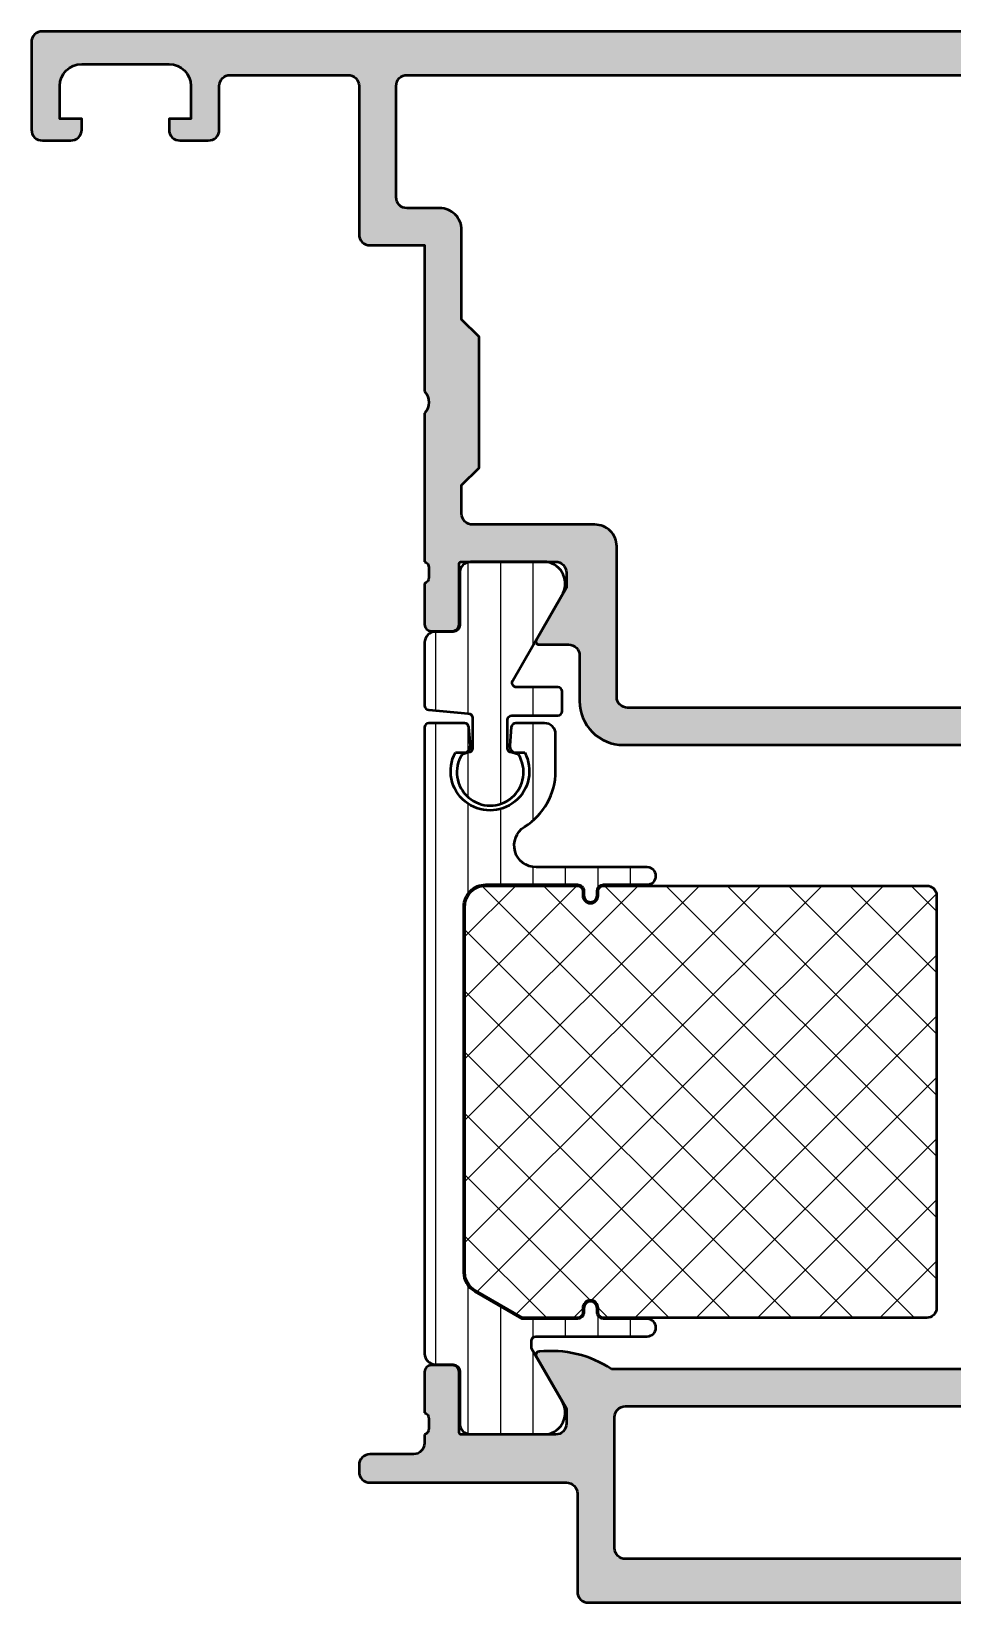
# Model space of a CAD drawing. Extents: x -20 to 53, y 3 to 75.
# Drawn here: x -20 to 22.2, y 3 to 75 of the extents above; entities that cross this region are included whole.
import ezdxf

# ---------------------------------------------------------------- set-up
doc = ezdxf.new("R2010")
doc.units = 0
for name, color, linetype, lineweight in [('0S-Alu contour', 7, 'Continuous', 50), ('0S-Alu hatch', 252, 'Continuous', 25), ('0S-Plastic contour', 254, 'Continuous', 50), ('0S-Plastic hatch', 253, 'Continuous', 25), ('0S-PT contour', 91, 'Continuous', 50), ('0S-PT hatch', 103, 'Continuous', 25)]:
    doc.layers.add(name, color=color, linetype=linetype, lineweight=lineweight)
pattern_1 = [(90, (0, 0), (-1.4859, 0), [])]

# ---------------------------------------------------------------- blocks, each defined once
blk = doc.blocks.new('398120__7F44C3CD_49FF_48DA_9946_6EBFAB16C471_')
at = {"layer": '0S-Alu hatch'}
h = blk.add_hatch(color=256, dxfattribs=at)
edge = h.paths.add_edge_path()
edge.add_line((-20.00000000000014, 74.49995422154768), (-20.00000000000014, 70.5000000000101))
edge.add_arc((-19.49996948242184, 70.50003051757781), 0.5000305185095606, 180.0034968421549, 269.9965031559772)
edge.add_line((-19.50000000000522, 69.99999999999952), (-18.19999694824747, 69.99999999999942))
edge.add_arc((-18.19996642880189, 70.4999694833525), 0.4999694842845764, 269.9965025156924, 360.0069945406403)
edge.add_line((-17.69999694824283, 70.50003051850898), (-17.69999694824245, 71.00000000000021))
edge.add_line((-17.69999694824245, 71.00000000000021), (-18.69999694824249, 70.99999999999989))
edge.add_line((-18.69999694824249, 70.99999999999989), (-18.6999969482424, 72.49999999999962))
edge.add_ellipse((-17.69993187314494, 72.49993492490219), major_axis=(-1.000065077214713, 0), ratio=1, start_angle=270.0037282858344, end_angle=359.99627171418564, ccw=False)
edge.add_line((-17.69999694824279, 73.49999999999964), (-13.69999694824283, 73.49999999999987))
edge.add_ellipse((-13.70001368614057, 72.49998326210176), major_axis=(-1.000016738038183, 0), ratio=1, start_angle=180.0009589945736, end_angle=269.99904100515363, ccw=False)
edge.add_line((-12.69999694824246, 72.49999999999476), (-12.69999694824246, 70.99999999999976))
edge.add_line((-12.69999694824246, 70.99999999999976), (-13.69999694824246, 70.99999999999976))
edge.add_line((-13.69999694824246, 70.99999999999976), (-13.69999694824248, 70.49999999999963))
edge.add_arc((-13.1999862182868, 70.5000107299551), 0.5000107300708054, 180.0012295357285, 269.998770464053)
edge.add_line((-13.19999694824234, 69.99999999999942), (-11.89999389648511, 69.99999999999974))
edge.add_arc((-11.89998357637414, 70.4999896798893), 0.4999896799960634, 269.9988173779864, 360.0011826219717)
edge.add_line((-11.39999389648459, 70.49999999999989), (-11.39999389648439, 72.49999999999984))
edge.add_ellipse((-10.8999857345269, 72.4999918380425), major_axis=(-0.5000081620241157, 0), ratio=1, start_angle=270.0009352761508, end_angle=359.99906472380104, ccw=False)
edge.add_line((-10.89999389648425, 73), (-5.499984741216451, 72.99999999999964))
edge.add_ellipse((-5.499969481490372, 72.50003051501756), major_axis=(-0.4999694852149618, 0), ratio=1, start_angle=179.993005459464, end_angle=270.001748742527, ccw=False)
edge.add_line((-5.000000000000929, 72.49996947986187), (-5.00000000000022, 65.69967314111987))
edge.add_arc((-4.499991838042667, 65.6996813030772), 0.500008162024169, 180.0009352761989, 269.9990647238342)
edge.add_line((-4.500000000000156, 65.19967314111965), (-2.000000000000191, 65.19968839990882))
edge.add_line((-2.000000000000191, 65.19968839990882), (-2.000000000000476, 58.50017020381471))
edge.add_ellipse((-2.525024219871684, 58.00016275935323), major_axis=(-0.7250226727270529, 0), ratio=1, start_angle=136.3989482371451, end_angle=223.6019249855691, ccw=False)
edge.add_line((-1.999992379642259, 57.50016331663996), (-2.000000000000305, 50.70000762939465))
edge.add_ellipse((-2.078836446543364, 50.43248703740153), major_axis=(-0.2788950563274458, 0), ratio=1, start_angle=178.835410625902, end_angle=253.5801235805051, ccw=False)
edge.add_line((-1.799999000000303, 50.42681862940315), (-1.799999000000305, 49.97322462940316))
edge.add_ellipse((-2.078867095643474, 49.96756396992609), major_axis=(-0.2789255417371507, 0), ratio=1, start_angle=106.42459455535479, end_angle=181.1628700728881, ccw=False)
edge.add_line((-2.000000000000305, 49.70002062940316), (-2.000000000000305, 47.82000962939465))
edge.add_arc((-1.700000000000301, 47.82000962939465), 0.3000000000000043, 180, 270)
edge.add_line((-1.700000000000301, 47.52000962939464), (-0.7200256809575336, 47.52000962939464))
edge.add_arc((-0.7200256809575265, 47.82000962939465), 0.3000000000000114, 269.9999999999986, 360)
edge.add_line((-0.4200256809575152, 47.82000962939465), (-0.4200256809575081, 50.58000762939465))
edge.add_ellipse((-0.3000256809575194, 50.58000762939465), major_axis=(-0.1199999999999886, 0), ratio=1, start_angle=269.9999999999992, end_angle=360, ccw=False)
edge.add_line((-0.3000256809575177, 50.70000762939464), (3.999999999999829, 50.70000762939411))
edge.add_ellipse((4.000010320110637, 50.20001794950506), major_axis=(-0.4999896799955616, 0), ratio=1, start_angle=179.9988173777202, end_angle=270.0011826219962, ccw=False)
edge.add_line((4.499999999999694, 50.20000762939445), (4.499999999999637, 49.49999542236381))
edge.add_line((4.499999999999637, 49.49999542236381), (3.111755371093124, 47.09548492431588))
edge.add_arc((3.238705966638747, 47.03879453779883), 0.1390332824644504, 155.9366245845909, 266.6097434881473)
edge.add_line((3.230484008788778, 46.90000457763617), (4.59999999999917, 46.90000457763659))
edge.add_ellipse((4.599999999999586, 46.40000457763622), major_axis=(-0.5000000000003766, 0), ratio=1, start_angle=180, end_angle=270.00000000004775, ccw=False)
edge.add_line((5.099999999999962, 46.40000457763622), (5.099999999999489, 44.30290475058338))
edge.add_arc((7.099999999999297, 44.30290475058348), 1.999999999999808, 180, 270.000000000008)
edge.add_line((7.099999999999575, 42.30290475058366), (43.7000030517566, 42.3029047505839))
edge.add_arc((43.70000305175729, 44.30290475058366), 1.999999999999765, 269.9999999999803, 360)
edge.add_line((45.70000305175706, 44.30290475058366), (45.70000305175724, 46.40000457763706))
edge.add_ellipse((46.20000305175707, 46.40000457763685), major_axis=(-0.4999999999998224, 0), ratio=1, start_angle=270, end_angle=360, ccw=False)
edge.add_line((46.20000305175707, 46.90000457763667), (47.56953430175797, 46.90000457763639))
edge.add_arc((47.56129753256982, 47.03880353374124), 0.1390431392858201, 273.396129949632, 384.0575019780871)
edge.add_line((47.68826293945269, 47.09548492431632), (46.30001831054687, 49.49999542236342))
edge.add_line((46.30001831054687, 49.49999542236342), (46.30001831054662, 50.20000762940475))
edge.add_ellipse((46.8000030538527, 50.20002288958054), major_axis=(-0.4999847435389595, 0), ratio=1, start_angle=-90.00699432653659, end_angle=0.0017487408159126971, ccw=False)
edge.add_line((46.80006408900364, 50.7000076293941), (51.10002873271433, 50.69998678683136))
edge.add_ellipse((51.10002873271433, 50.57998678683136), major_axis=(-0.1199999999999974, 0), ratio=1, start_angle=180, end_angle=270, ccw=False)
edge.add_line((51.22002873271433, 50.57998678683135), (51.22002873271433, 47.81998878683135))
edge.add_arc((51.52002873271434, 47.81998878683135), 0.2999999999999971, 180, 270)
edge.add_line((51.52002873271434, 47.51998878683136), (52.50000305175713, 47.51998878683135))
edge.add_arc((52.50000305175713, 47.81998878683135), 0.2999999999999971, 270, 360)
edge.add_line((52.80000305175712, 47.81998878683135), (52.80000305175712, 49.69999978683988))
edge.add_ellipse((52.87887014740029, 49.96754312736282), major_axis=(-0.2789255417371423, 0), ratio=1, start_angle=-1.1628700728879835, end_angle=73.57540544464621, ccw=False)
edge.add_line((52.60000205175712, 49.97320378683988), (52.60000205175712, 50.42679778683987))
edge.add_ellipse((52.87883949830016, 50.43246619483824), major_axis=(-0.2788950563274235, 0), ratio=1, start_angle=-73.58012358050843, end_angle=1.16458937409692, ccw=False)
edge.add_line((52.80000305175712, 50.69998678683135), (52.80000305175802, 59.50001525878858))
edge.add_arc((51.80000305164117, 59.5000152587884), 1.000000000116848, 0, 90.00087426482477)
edge.add_line((51.79998779284144, 60.50001525878883), (51.30000305175758, 60.50001525878837))
edge.add_line((51.30000305175758, 60.50001525878837), (51.30000305175755, 58.00001525878904))
edge.add_ellipse((50.29991565428418, 58.00010265625176), major_axis=(-1.000087401292189, 0), ratio=1, start_angle=90.00501389832198, end_angle=179.994992931788, ccw=False)
edge.add_line((50.30000317096655, 57.00001525878882), (48.99995434284195, 57.00001525878914))
edge.add_ellipse((49.0000131405705, 58.00007405651776), major_axis=(-1.00005879945709, 0), ratio=1, start_angle=0.0033686639744132663, end_angle=89.9966313363829, ccw=False)
edge.add_line((47.99995434284189, 58.00001525878674), (47.99995434284205, 65.00001526045014))
edge.add_ellipse((48.52492478359081, 65.49998366327691), major_axis=(-0.7249568038753034, 0), ratio=1, start_angle=-43.60785378746351, end_angle=43.602621782773895, ccw=False)
edge.add_line((47.99999999999957, 66.00000000206674), (47.99999999999974, 71.99999999999967))
edge.add_ellipse((49.00005492741263, 71.99994507258666), major_axis=(-1.000054928921317, 0), ratio=1, start_angle=270.0031469360502, end_angle=359.9968530639975, ccw=False)
edge.add_line((49.00000000000029, 72.99999999999955), (50.30000305175783, 72.99999999999987))
edge.add_ellipse((50.29997722375012, 71.99997417199238), major_axis=(-1.000025828341028, 0), ratio=1, start_angle=180.0014797973691, end_angle=269.9985202023853, ccw=False)
edge.add_line((51.3000030517576, 71.99999999999582), (51.3000030517576, 70.49999999999964))
edge.add_line((51.3000030517576, 70.49999999999964), (51.89999389648392, 70.49999999999997))
edge.add_line((51.89999389648392, 70.49999999999997), (52.99999999999955, 71.60000610351526))
edge.add_line((52.99999999999955, 71.60000610351526), (52.99999999999999, 74.99999999999999))
edge.add_line((52.99999999999999, 74.99999999999999), (-19.50000000000576, 74.99999999999987))
edge.add_arc((-19.50001526018644, 74.50001525669366), 0.4999847435390949, 89.998251258746, 180.0069943259561)
edge = h.paths.add_edge_path()
edge.add_ellipse((-2.799996947776421, 72.50000305129183), major_axis=(-0.4999847419092302, 0), ratio=1, start_angle=-89.99825141756958, end_angle=0.0017485271769146493, ccw=False)
edge.add_line((-2.800012206571089, 72.99998779296821), (45.79995434283734, 72.99998779296858))
edge.add_ellipse((45.79998486228364, 72.50001830961637), major_axis=(-0.4999694842837123, 0), ratio=1, start_angle=179.9930054594119, end_angle=270.0034974843906, ccw=False)
edge.add_line((46.29995434284183, 72.49995727446024), (46.29995434284181, 56.80001068115172))
edge.add_arc((47.79995434284164, 56.80001068115172), 1.499999999999836, 180, 270.0000000000041)
edge.add_line((47.79995434284175, 55.30001068115189), (50.30000305175736, 55.30001068115199))
edge.add_ellipse((50.30000305175754, 54.80001068115221), major_axis=(-0.4999999999997798, 0), ratio=1, start_angle=180, end_angle=270.00000000002035, ccw=False)
edge.add_line((50.80000305175732, 54.80001068115223), (50.80000305175758, 52.90001068115215))
edge.add_ellipse((50.300003051758, 52.90001068115215), major_axis=(-0.4999999999995782, 0), ratio=1, start_angle=89.99999999996339, end_angle=180, ccw=False)
edge.add_line((50.30000305175768, 52.40001068115258), (45.00001831055003, 52.40001068115223))
edge.add_arc((45.00001831055, 51.40001068115229), 0.9999999999999253, 89.99999999999837, 179.9998349564778)
edge.add_line((44.00001831055423, 51.40001356172532), (44.00000305175705, 44.5028742330046))
edge.add_ellipse((43.49999232068499, 44.50291548324206), major_axis=(-0.5000107327736103, 0), ratio=1, start_angle=90.00122966388119, end_angle=179.9952731724382, ccw=False)
edge.add_line((43.50000305175703, 44.0029047505836), (7.299999999999755, 44.00290475058338))
edge.add_ellipse((7.300010731072752, 44.50291548324301), major_axis=(-0.5000107327747856, 0), ratio=1, start_angle=0.004726827407694145, end_angle=89.99877033601058, ccw=False)
edge.add_line((6.799999999999506, 44.50287423300653), (6.799984741218906, 51.40001068115086))
edge.add_arc((5.799986788374745, 51.40001272830808), 0.9999979528462567, 359.9998827062908, 450.000117294064)
edge.add_line((5.799984741211325, 52.40001068115225), (0.2000032607960023, 52.40001068115201))
edge.add_ellipse((0.2000032607957252, 52.90001068115227), major_axis=(-0.5000000000002629, 0), ratio=1, start_angle=0, end_angle=90.00000000003178, ccw=False)
edge.add_line((-0.2999967392045448, 52.9000106811521), (-0.2999967392046514, 54.20015538529471))
edge.add_line((-0.2999967392046514, 54.20015538529471), (0.5000076203579908, 55.00015974485743))
edge.add_line((0.5000076203579908, 55.00015974485743), (0.5000076203579411, 61.00016574321989))
edge.add_line((0.5000076203579411, 61.00016574321989), (-0.2999967392047864, 61.80017010278243))
edge.add_line((-0.2999967392047864, 61.80017010278243), (-0.2999818984778458, 65.89967640190994))
edge.add_arc((-1.29997005404752, 65.89967277857994), 0.9999881555762389, 0.0002076039762187, 90.00066666754309)
edge.add_line((-1.299981689453346, 66.89966093408847), (-2.7999816894527, 66.89966093408862))
edge.add_ellipse((-2.799992009563439, 67.39965061408486), major_axis=(-0.4999896801027469, 0), ratio=1, start_angle=-0.0011826219716795094, end_angle=90.00118262198811, ccw=False)
edge.add_line((-3.299981689559672, 67.39966093419524), (-3.299981689452827, 72.49998779297933))
at = {"layer": '0S-Alu contour', "color": 7}
for points in [[(51.3000030517576, 71.99999999999582), (51.3000030517576, 70.49999999999964), (51.89999389648392, 70.49999999999997), (52.99999999999955, 71.60000610351526), (52.99999999999999, 74.99999999999999), (-19.50000000000576, 74.99999999999987)], [(-20.00000000000014, 74.49995422154768), (-20.00000000000014, 70.5000000000101)], [(-17.69999694824279, 73.49999999999964), (-13.69999694824283, 73.49999999999987)], [(-10.89999389648425, 73), (-5.499984741216451, 72.99999999999964)], [(-2.800012206571089, 72.99998779296821), (45.79995434283734, 72.99998779296858)], [(49.00000000000029, 72.99999999999955), (50.30000305175783, 72.99999999999987)], [(-17.69999694824283, 70.50003051850898), (-17.69999694824245, 71.00000000000021), (-18.69999694824249, 70.99999999999989), (-18.6999969482424, 72.49999999999962)], [(-12.69999694824246, 72.49999999999476), (-12.69999694824246, 70.99999999999976), (-13.69999694824246, 70.99999999999976), (-13.69999694824248, 70.49999999999963)], [(-11.39999389648459, 70.49999999999989), (-11.39999389648439, 72.49999999999984)], [(-5.000000000000929, 72.49996947986187), (-5.00000000000022, 65.69967314111987)], [(-3.299981689559672, 67.39966093419524), (-3.299981689452827, 72.49998779297933)], [(46.29995434284183, 72.49995727446024), (46.29995434284181, 56.80001068115172)], [(47.99999999999957, 66.00000000206674), (47.99999999999974, 71.99999999999967)], [(-19.50000000000522, 69.99999999999952), (-18.19999694824747, 69.99999999999942)], [(-13.19999694824234, 69.99999999999942), (-11.89999389648511, 69.99999999999974)], [(-1.299981689453346, 66.89966093408847), (-2.7999816894527, 66.89966093408862)], [(-0.2999967392045448, 52.9000106811521), (-0.2999967392046514, 54.20015538529471), (0.5000076203579908, 55.00015974485743), (0.5000076203579411, 61.00016574321989), (-0.2999967392047864, 61.80017010278243), (-0.2999818984778458, 65.89967640190994)], [(-4.500000000000156, 65.19967314111965), (-2.000000000000191, 65.19968839990882), (-2.000000000000476, 58.50017020381471)], [(47.99995434284189, 58.00001525878674), (47.99995434284205, 65.00001526045014)], [(51.79998779284144, 60.50001525878883), (51.30000305175758, 60.50001525878837), (51.30000305175755, 58.00001525878904)], [(52.80000305175712, 50.69998678683135), (52.80000305175802, 59.50001525878858)], [(-1.999992379642259, 57.50016331663996), (-2.000000000000305, 50.70000762939465)], [(50.30000317096655, 57.00001525878882), (48.99995434284195, 57.00001525878914)], [(47.79995434284175, 55.30001068115189), (50.30000305175736, 55.30001068115199)], [(50.80000305175732, 54.80001068115223), (50.80000305175758, 52.90001068115215)], [(5.799984741211325, 52.40001068115225), (0.2000032607960022, 52.40001068115201)], [(50.30000305175768, 52.40001068115258), (45.00001831055003, 52.40001068115223)], [(6.799999999999506, 44.50287423300653), (6.799984741218906, 51.40001068115086)], [(44.00001831055423, 51.40001356172532), (44.00000305175705, 44.5028742330046)], [(-1.799999000000303, 50.42681862940315), (-1.799999000000305, 49.97322462940316)], [(-0.4200256809575152, 47.82000962939465), (-0.4200256809575081, 50.58000762939465)], [(-0.3000256809575177, 50.70000762939464), (3.999999999999829, 50.70000762939411)], [(46.80006408900364, 50.7000076293941), (51.10002873271433, 50.69998678683136)], [(51.22002873271433, 50.57998678683135), (51.22002873271433, 47.81998878683135)], [(52.60000205175712, 49.97320378683988), (52.60000205175712, 50.42679778683987)], [(-2.000000000000305, 49.70002062940316), (-2.000000000000305, 47.82000962939465)], [(4.499999999999694, 50.20000762939445), (4.499999999999637, 49.49999542236381), (3.111755371093124, 47.09548492431588)], [(47.68826293945269, 47.09548492431632), (46.30001831054687, 49.49999542236342), (46.30001831054662, 50.20000762940475)], [(52.80000305175712, 47.81998878683135), (52.80000305175712, 49.69999978683988)], [(-1.700000000000301, 47.52000962939464), (-0.7200256809575336, 47.52000962939464)], [(3.230484008788778, 46.90000457763617), (4.59999999999917, 46.90000457763659)], [(46.20000305175707, 46.90000457763667), (47.56953430175797, 46.90000457763639)], [(51.52002873271434, 47.51998878683136), (52.50000305175713, 47.51998878683135)], [(5.099999999999962, 46.40000457763622), (5.099999999999489, 44.30290475058338)], [(45.70000305175706, 44.30290475058366), (45.70000305175724, 46.40000457763706)], [(43.50000305175703, 44.0029047505836), (7.299999999999755, 44.00290475058338)], [(7.099999999999575, 42.30290475058366), (43.7000030517566, 42.3029047505839)]]:
    blk.add_lwpolyline(points, dxfattribs=at)
for centre, radius, start, end in [((-19.50001526018644, 74.50001525669366), 0.4999847435390949, 89.998251258746, 180.0069943259561), ((-19.49996948242184, 70.50003051757781), 0.5000305185095606, 180.0034968421549, 269.9965031559772), ((-18.19996642880189, 70.4999694833525), 0.4999694842845764, 269.9965025156924, 0.0069945406403398), ((-13.1999862182868, 70.5000107299551), 0.5000107300708054, 180.0012295357285, 269.998770464053), ((-11.89998357637414, 70.4999896798893), 0.4999896799960634, 269.9988173779864, 0.0011826219716948), ((-1.29997005404752, 65.89967277857994), 0.9999881555762389, 0.0002076039762187, 90.00066666754309), ((-4.499991838042667, 65.6996813030772), 0.500008162024169, 180.0009352761989, 269.9990647238342), ((51.80000305164117, 59.5000152587884), 1.000000000116848, 0, 90.00087426482477), ((47.79995434284164, 56.80001068115172), 1.499999999999836, 180, 270.0000000000041), ((5.799986788374745, 51.40001272830808), 0.9999979528462567, 359.9998827062908, 90.00011729406407), ((45.00001831055, 51.40001068115229), 0.9999999999999253, 89.99999999999837, 179.9998349564778), ((-1.700000000000301, 47.82000962939465), 0.3000000000000043, 180, 270), ((-0.7200256809575265, 47.82000962939465), 0.3000000000000114, 269.9999999999986, 0), ((51.52002873271434, 47.81998878683135), 0.2999999999999971, 180, 270), ((52.50000305175713, 47.81998878683135), 0.2999999999999971, 270, 0), ((3.238705966638747, 47.03879453779883), 0.1390332824644504, 155.9366245845909, 266.6097434881473), ((47.56129753256982, 47.03880353374124), 0.1390431392858201, 273.396129949632, 24.05750197808718), ((7.099999999999297, 44.30290475058348), 1.999999999999808, 180, 270.000000000008), ((43.70000305175729, 44.30290475058366), 1.999999999999765, 269.9999999999803, 0)]:
    blk.add_arc(centre, radius, start, end, dxfattribs=at)
at = {"layer": '0S-Alu contour', "color": 7, "extrusion": (0, 0, -1)}
for centre, radius, start, end in [((17.69993187314494, 72.49993492490219), 1.000065077214713, 0.003728285814337, 89.99627171416557), ((13.70001368614057, 72.49998326210176), 1.000016738038183, 90.00095899484636, 179.9990410054264), ((10.8999857345269, 72.4999918380425), 0.5000081620241157, 0.0009352761989486, 89.99906472384919), ((5.499969481490372, 72.50003051501756), 0.4999694852149619, 89.998251257473, 180.0069945405361), ((2.799996947776421, 72.50000305129183), 0.4999847419092302, 359.9982514728231, 89.9982514175697), ((-45.79998486228364, 72.50001830961637), 0.4999694842837123, 89.99650251560941, 180.0069945405882), ((-49.00005492741263, 71.99994507258666), 1.000054928921317, 0.0031469360025308, 89.99685306394981), ((-50.29997722375012, 71.99997417199238), 1.000025828341028, 90.00147979761473, 179.9985202026309), ((2.799992009563439, 67.39965061408486), 0.4999896801027469, 269.9988173780119, 0.0011826219716948), ((-48.52492478359081, 65.49998366327691), 0.7249568038753034, 316.3973782172261, 43.60785378746349), ((2.525024219871684, 58.00016275935323), 0.7250226727270529, 136.3980750144309, 223.601051762855), ((-49.0000131405705, 58.00007405651776), 1.00005879945709, 270.0033686636171, 359.9966313360256), ((-50.29991565428418, 58.00010265625176), 1.000087401292189, 180.0050070682121, 269.994986101678), ((-50.30000305175754, 54.80001068115221), 0.4999999999997798, 89.99999999997966, 180), ((-0.2000032607957252, 52.90001068115227), 0.5000000000002629, 269.9999999999682, 0), ((-50.300003051758, 52.90001068115215), 0.4999999999995782, 180, 270.0000000000366), ((2.078836446543364, 50.43248703740153), 0.2788950563274458, 106.4198764194949, 181.1645893740981), ((0.3000256809575194, 50.58000762939465), 0.1199999999999886, 0, 90.00000000000081), ((-4.000010320110637, 50.20001794950506), 0.4999896799955616, 89.9988173780038, 180.0011826222798), ((-46.8000030538527, 50.20002288958054), 0.4999847435389595, 359.9982512591841, 90.00699432653659), ((-51.10002873271433, 50.57998678683136), 0.1199999999999974, 90, 180), ((-52.87883949830016, 50.43246619483824), 0.2788950563274235, 358.8354106259031, 73.58012358050841), ((2.078867095643474, 49.96756396992609), 0.2789255417371507, 178.8371299271119, 253.5754054446452), ((-52.87887014740029, 49.96754312736282), 0.2789255417371423, 286.4245945553538, 1.162870072888105), ((-4.599999999999586, 46.40000457763622), 0.5000000000003766, 89.99999999995227, 180), ((-46.20000305175707, 46.40000457763685), 0.4999999999998224, 0, 90), ((-7.300010731072752, 44.50291548324301), 0.5000107327747856, 270.0012296639894, 359.9952731725923), ((-43.49999232068499, 44.50291548324206), 0.5000107327736103, 180.0047268275618, 269.9987703361188)]:
    blk.add_arc(centre, radius, start, end, dxfattribs=at)
blk = doc.blocks.new('284683__A9B4111C_5430_49BA_9FA2_7F3553CD25BF___827B0CE9_3824_49E4_9172_0B1C0E0060BE_')
at = {"layer": '0S-Plastic hatch'}
h = blk.add_hatch(dxfattribs=at)
h.set_pattern_fill('ANSI31', color=256, scale=0.4680000000000001, angle=45, style=0)
h.set_pattern_definition(pattern_1)
edge = h.paths.add_edge_path()
edge.add_line((-2.000000000001961, 46.99000289441411), (-2.000000000001961, 44.10749724866215))
edge.add_arc((-1.799595988753964, 44.10788902240639), 0.2004043941907275, 180.1120085038914, 269.8836202750908)
edge.add_line((-1.800003051759773, 43.90748504163091), (-1.9682e-12, 43.74998382092778))
edge.add_ellipse((-0.0004042574476491, 43.54958264549837), major_axis=(-0.2004015831713157, 0), ratio=1, start_angle=180.1112080115298, end_angle=269.8844207674583, ccw=False)
edge.add_line((0.1999969482402264, 43.54997161389653), (0.1999969482402264, 42.14997581006352))
edge.add_ellipse((-0.0004070419554148, 42.15036757813797), major_axis=(-0.2004043731273318, 0), ratio=1, start_angle=90.11419246348783, end_angle=179.8879931053385, ccw=False)
edge.add_line((-7.6293964923e-06, 41.94996360303227), (-0.2820171814662515, 41.86917561648444))
edge.add_arc((1.008811198205485, 41.05304112653302), 1.527191347360967, 147.6966175416261, 391.8860983687579)
edge.add_line((2.30554918375423, 41.85975297613559), (1.999999999998038, 41.94996360303227))
edge.add_ellipse((2.000396591833435, 42.15036475752204), major_axis=(-0.200401546914977, 0), ratio=1, start_angle=0.11120204489219532, end_angle=89.8866123862843, ccw=False)
edge.add_line((1.79999542236132, 42.14997581006351), (1.79999542236132, 43.44999602795903))
edge.add_ellipse((2.000357587038885, 43.4496155242861), major_axis=(-0.2003625259805955, 0), ratio=1, start_angle=270.1044375530876, end_angle=359.891190892381, ccw=False)
edge.add_line((1.9999923706035, 43.64997771741215), (4.099990844724608, 43.64997771741215))
edge.add_arc((4.099594252889218, 43.85037887190192), 0.2004015469149663, 270.1133876137138, 359.8887979551078)
edge.add_line((4.29999542236132, 43.8499899244434), (4.29999542236132, 44.74998382092778))
edge.add_arc((4.099573298766927, 44.74957392014625), 0.2004225427558959, 0.1171804371410508, 89.8806339940371)
edge.add_line((4.099990844724608, 44.94999602795902), (2.212425701842377, 44.94999602795902))
edge.add_ellipse((2.212425701842377, 45.14999602795903), major_axis=(-0.2000000000000028, 0), ratio=1, start_angle=-29.879840183826218, end_angle=90, ccw=False)
edge.add_line((2.039011283690774, 45.24963256531928), (4.285481498097503, 49.1595468944141))
edge.add_arc((3.444228849106153, 49.70018181969126), 0.999996070924485, 327.2729839001594, 441.8183919481002)
edge.add_line((3.586539498097508, 50.68999989441412), (0.1099979999977592, 50.68999999999999))
edge.add_arc((0.109995360372686, 50.19000402256136), 0.4999959774455904, 89.99969751881414, 180.0003024817733)
edge.add_line((-0.3900006170659367, 50.19000138293116), (-0.3896686724080354, 47.79004449382715))
edge.add_ellipse((-0.68966866953847, 47.79000299999997), major_axis=(-0.2999999999999974, 0), ratio=1, start_angle=90.00000746561773, end_angle=180.0079247372468, ccw=False)
edge.add_line((-0.689668630448587, 47.49000299999997), (-1.500000065151766, 47.4900028944141))
edge.add_arc((-1.500000000001961, 46.99000289441412), 0.5, 90.00000746561778, 180)
at = {"layer": '0S-Plastic contour', "color": 7}
for points in [[(3.586539498097508, 50.68999989441412), (0.1099979999977592, 50.68999999999999)], [(-0.3900006170659367, 50.19000138293116), (-0.3896686724080354, 47.79004449382715)], [(2.039011283690774, 45.24963256531928), (4.285481498097503, 49.1595468944141)], [(-2.000000000001961, 46.99000289441411), (-2.000000000001961, 44.10749724866215)], [(-0.689668630448587, 47.49000299999997), (-1.500000065151766, 47.4900028944141)], [(4.099990844724608, 44.94999602795902), (2.212425701842377, 44.94999602795902)], [(4.29999542236132, 43.8499899244434), (4.29999542236132, 44.74998382092778)], [(-1.800003051759773, 43.90748504163091), (-1.9682e-12, 43.74998382092778)], [(0.1999969482402264, 43.54997161389653), (0.1999969482402264, 42.14997581006352)], [(1.79999542236132, 42.14997581006351), (1.79999542236132, 43.44999602795903)], [(1.9999923706035, 43.64997771741215), (4.099990844724608, 43.64997771741215)], [(-7.6293964923e-06, 41.94996360303227), (-0.2820171814662515, 41.86917561648444)], [(2.30554918375423, 41.85975297613559), (1.999999999998038, 41.94996360303227)]]:
    blk.add_lwpolyline(points, dxfattribs=at)
for centre, radius, start, end in [((0.109995360372686, 50.19000402256136), 0.4999959774455904, 89.99969751881414, 180.0003024817733), ((3.444228849106153, 49.70018181969126), 0.999996070924485, 327.2729839001594, 81.8183919481002), ((-1.500000000001961, 46.99000289441412), 0.5, 90.00000746561778, 180), ((4.099573298766927, 44.74957392014625), 0.2004225427558959, 0.1171804371410508, 89.8806339940371), ((-1.799595988753964, 44.10788902240639), 0.2004043941907275, 180.1120085038914, 269.8836202750908), ((4.099594252889218, 43.85037887190192), 0.2004015469149663, 270.1133876137138, 359.8887979551078), ((1.008811198205485, 41.05304112653302), 1.527191347360967, 147.6966175416261, 31.88609836875793)]:
    blk.add_arc(centre, radius, start, end, dxfattribs=at)
at = {"layer": '0S-Plastic contour', "color": 7, "extrusion": (0, 0, -1)}
for centre, radius, start, end in [((0.68966866953847, 47.79000299999997), 0.2999999999999974, 179.9920752627532, 269.9999925343823), ((-2.212425701842377, 45.14999602795903), 0.2000000000000028, 270, 29.87984018382625), ((0.0004042574476491, 43.54958264549837), 0.2004015831713157, 90.1155792325417, 179.8887919884702), ((-2.000357587038885, 43.4496155242861), 0.2003625259805955, 0.1088091076189598, 89.89556244691236), ((0.0004070419554148, 42.15036757813797), 0.2004043731273318, 180.1120068946615, 269.8858075365122), ((-2.000396591833435, 42.15036475752204), 0.200401546914977, 270.1133876137157, 359.8887979551078)]:
    blk.add_arc(centre, radius, start, end, dxfattribs=at)
blk = doc.blocks.new('284683__1F37A51E_91F3_4833_B183_6E9B24E6EA58___A45B7B43_540A_4FCF_8498_EE6A58F6BBFC_')
at = {"layer": '0S-Plastic hatch'}
h = blk.add_hatch(dxfattribs=at)
h.set_pattern_fill('ANSI31', color=256, scale=0.4680000000000001, angle=45, style=0)
h.set_pattern_definition(pattern_1)
edge = h.paths.add_edge_path()
edge.add_line((-2.00000610352076, 43.09995264472352), (-1.999999985073472, 14.40999689337648))
edge.add_arc((-1.499999985073486, 14.40999700000696), 0.5000000000000071, 180.0000122241782, 270.0000000000008)
edge.add_line((-1.499999985073479, 13.90999700000695), (-0.6896686666686449, 13.90999700000695))
edge.add_ellipse((-0.6896686666686513, 13.60999700000694), major_axis=(-0.3000000000000114, 0), ratio=1, start_angle=180, end_angle=269.99999999999875, ccw=False)
edge.add_line((-0.3896686666686406, 13.60999700000695), (-0.3900006170656596, 11.20999861707064))
edge.add_arc((0.109995360372956, 11.20999597744556), 0.4999959774455762, 179.9996975182267, 270.0003024811867)
edge.add_line((0.1099979999980363, 10.71000000000696), (3.586539498097501, 10.71000000000696))
edge.add_arc((3.444228849106146, 11.6998180747298), 0.9999960709244797, 278.1816080518999, 392.7270160998406)
edge.add_line((4.285481498097496, 12.24045300000696), (2.900003051755859, 14.64017239078946))
edge.add_line((2.900003051755859, 14.64017239078946), (2.900003051755859, 14.99996490500255))
edge.add_ellipse((3.100003051755848, 14.99996490500261), major_axis=(-0.1999999999999886, 0), ratio=1, start_angle=270.00000000001626, end_angle=360, ccw=False)
edge.add_line((3.100003051755791, 15.19996490500259), (8.199990844724617, 15.19996490500261))
edge.add_arc((8.199990844724617, 15.59995880148697), 0.3999938964843679, 270, 450)
edge.add_line((8.199990844724617, 15.99995269797134), (6.199987792966759, 15.99995269797146))
edge.add_ellipse((6.199987792966776, 16.29995269797143), major_axis=(-0.2999999999999794, 0), ratio=1, start_angle=0, end_angle=89.9999999999967, ccw=False)
edge.add_line((5.899987792966797, 16.29995269797144), (5.899987792966797, 16.49995269797137))
edge.add_arc((5.599992370603516, 16.49995269797126), 0.2999954223632812, 0, 180)
edge.add_line((5.299996948240234, 16.49995269797126), (5.299996948240234, 16.29995269797141))
edge.add_ellipse((4.999996948240096, 16.29995269797136), major_axis=(-0.3000000000001383, 0), ratio=1, start_angle=90.00000000001342, end_angle=180, ccw=False)
edge.add_line((4.999996948240166, 15.99995269797122), (2.473779296873168, 15.99995269797133))
edge.add_line((2.473779296873168, 15.99995269797133), (0.3000762939433983, 17.25468444556606))
edge.add_ellipse((0.8000825696618562, 18.12079275910141), major_axis=(-1.000074940458411, 0), ratio=1, start_angle=0.0011141101646217066, end_angle=60.0020636361113, ccw=False)
edge.add_line((-0.1999923706074895, 18.1207733127536), (-0.2000049806625128, 34.89997603090218))
edge.add_ellipse((0.7999950193369894, 34.89997711203387), major_axis=(-1.000000000000086, 0), ratio=1, start_angle=-89.99999999999551, end_angle=6.193832132339594e-05, ccw=False)
edge.add_line((0.7999950193369118, 35.89997711203395), (4.999996948240159, 35.89997711203372))
edge.add_ellipse((4.999996948240236, 35.59997711203373), major_axis=(-0.2999999999999971, 0), ratio=1, start_angle=180, end_angle=270.0000000000148, ccw=False)
edge.add_line((5.299996948240234, 35.59997711203372), (5.299996948240234, 35.39997711203385))
edge.add_arc((5.599992370603516, 35.39997711203384), 0.2999954223632812, 180, 360)
edge.add_line((5.899987792966797, 35.39997711203384), (5.899987792966797, 35.59997711203371))
edge.add_ellipse((6.199987792966984, 35.59997711203365), major_axis=(-0.3000000000001872, 0), ratio=1, start_angle=270.000000000001, end_angle=360, ccw=False)
edge.add_line((6.199987792966979, 35.89997711203384), (8.199990844724608, 35.89997711203376))
edge.add_arc((8.199990844724603, 36.29997100851817), 0.3999938964844176, 270.000000000001, 450)
edge.add_line((8.199990844724603, 36.69996490500259), (3.107183946176597, 36.69996490500259))
edge.add_ellipse((3.107183946176574, 37.69996490500253), major_axis=(-0.999999999999943, 0), ratio=1, start_angle=-58.21166935638962, end_angle=90.00000000000131, ccw=False)
edge.add_arc((1.000053194029881, 41.09996490402587), 3.000000000000177, 301.7883306436115, 360.0039970867418)
edge.add_line((4.000053186729886, 41.1001741909981), (3.999993896482536, 42.79995269797129))
edge.add_arc((3.499993896482379, 42.79995269797123), 0.5000000000001635, 0, 90.00000000000733)
edge.add_line((3.499993896482315, 43.2999526979714), (2.173978524997949, 43.29995269797138))
edge.add_arc((2.173978524997934, 43.09995269797139), 0.1999999999999884, 89.99999999999594, 174.9998434473607)
edge.add_line((1.974739633008496, 43.11738439091317), (1.901135558495028, 42.27611244441543))
edge.add_arc((2.199993896479277, 42.24996490500272), 0.3000000000000753, 174.9998434473534, 270.0000000000027)
edge.add_line((2.199993896479291, 41.94996490500265), (2.586716358769038, 41.94996490500258))
edge.add_ellipse((1.000053194030058, 41.09996490402591), major_axis=(-1.799999999999962, 0), ratio=1, start_angle=-28.17864277579929, end_angle=208.1786427757992, ccw=False)
edge.add_line((-0.5866099707089206, 41.94996490500258), (-0.2000061035206997, 41.9499649050027))
edge.add_arc((-0.2000061035206642, 42.24996490500275), 0.3000000000000538, 269.9999999999932, 365.0001565526387)
edge.add_line((0.0988522344635641, 42.27611244441542), (0.025248159950209, 43.1173843909131))
edge.add_arc((-0.1739907320394565, 43.09995269797119), 0.2000000000002302, 5.000156552674131, 90.00000000000813)
edge.add_line((-0.1739907320394849, 43.29995269797142), (-1.800006103520715, 43.29995269797141))
edge.add_arc((-1.800006103520736, 43.09995269797138), 0.2000000000000313, 89.99999999999388, 179.9999847272327)
at = {"layer": '0S-Plastic contour', "color": 7}
for points in [[(-0.1739907320394849, 43.29995269797142), (-1.800006103520715, 43.29995269797141)], [(3.499993896482315, 43.2999526979714), (2.173978524997949, 43.29995269797138)], [(-2.00000610352076, 43.09995264472352), (-1.999999985073472, 14.40999689337648)], [(0.0988522344635641, 42.27611244441542), (0.025248159950209, 43.1173843909131)], [(1.974739633008496, 43.11738439091317), (1.901135558495028, 42.27611244441543)], [(4.000053186729886, 41.1001741909981), (3.999993896482536, 42.79995269797129)], [(-0.5866099707089206, 41.94996490500258), (-0.2000061035206997, 41.9499649050027)], [(2.199993896479291, 41.94996490500265), (2.586716358769038, 41.94996490500258)], [(8.199990844724603, 36.69996490500259), (3.107183946176597, 36.69996490500259)], [(0.7999950193369118, 35.89997711203395), (4.999996948240159, 35.89997711203372)], [(5.299996948240234, 35.59997711203372), (5.299996948240234, 35.39997711203385)], [(5.899987792966797, 35.39997711203384), (5.899987792966797, 35.59997711203371)], [(6.199987792966979, 35.89997711203384), (8.199990844724608, 35.89997711203376)], [(-0.1999923706074895, 18.1207733127536), (-0.2000049806625128, 34.89997603090218)], [(4.999996948240166, 15.99995269797122), (2.473779296873168, 15.99995269797133), (0.3000762939433983, 17.25468444556606)], [(5.299996948240234, 16.49995269797126), (5.299996948240234, 16.29995269797141)], [(5.899987792966797, 16.29995269797144), (5.899987792966797, 16.49995269797137)], [(8.199990844724617, 15.99995269797134), (6.199987792966759, 15.99995269797146)], [(3.100003051755791, 15.19996490500259), (8.199990844724617, 15.19996490500261)], [(4.285481498097496, 12.24045300000696), (2.900003051755859, 14.64017239078946), (2.900003051755859, 14.99996490500255)], [(-1.499999985073479, 13.90999700000695), (-0.6896686666686449, 13.90999700000695)], [(-0.3896686666686406, 13.60999700000695), (-0.3900006170656596, 11.20999861707064)], [(0.1099979999980363, 10.71000000000696), (3.586539498097501, 10.71000000000696)]]:
    blk.add_lwpolyline(points, dxfattribs=at)
for centre, radius, start, end in [((-1.800006103520736, 43.09995269797138), 0.2000000000000313, 89.99999999999388, 179.9999847272327), ((-0.1739907320394565, 43.09995269797119), 0.2000000000002302, 5.000156552674131, 90.00000000000813), ((2.173978524997934, 43.09995269797139), 0.1999999999999884, 89.99999999999594, 174.9998434473607), ((3.499993896482379, 42.79995269797123), 0.5000000000001635, 0, 90.00000000000733), ((-0.2000061035206642, 42.24996490500275), 0.3000000000000538, 269.9999999999932, 5.000156552638735), ((2.199993896479277, 42.24996490500272), 0.3000000000000753, 174.9998434473534, 270.0000000000027), ((1.000053194029881, 41.09996490402587), 3.000000000000177, 301.7883306436115, 0.0039970867418171), ((8.199990844724603, 36.29997100851817), 0.3999938964844176, 270.000000000001, 90), ((5.599992370603516, 35.39997711203384), 0.2999954223632812, 180, 0), ((5.599992370603516, 16.49995269797126), 0.2999954223632812, 0, 180), ((8.199990844724617, 15.59995880148697), 0.3999938964843679, 270, 90), ((-1.499999985073486, 14.40999700000696), 0.5000000000000071, 180.0000122241782, 270.0000000000008), ((3.444228849106146, 11.6998180747298), 0.9999960709244797, 278.1816080518999, 32.72701609984058), ((0.109995360372956, 11.20999597744556), 0.4999959774455762, 179.9996975182267, 270.0003024811867)]:
    blk.add_arc(centre, radius, start, end, dxfattribs=at)
at = {"layer": '0S-Plastic contour', "color": 7, "extrusion": (0, 0, -1)}
for centre, radius, start, end in [((-1.000053194030058, 41.09996490402591), 1.799999999999962, 151.8213572242008, 28.1786427757992), ((-3.107183946176574, 37.69996490500253), 0.999999999999943, 269.9999999999987, 58.21166935638961), ((-0.7999950193369894, 34.89997711203387), 1.000000000000086, 359.9999380616787, 89.99999999999555), ((-4.999996948240236, 35.59997711203373), 0.2999999999999971, 89.99999999998523, 180), ((-6.199987792966984, 35.59997711203365), 0.3000000000001872, 0, 89.99999999999898), ((-0.8000825696618562, 18.12079275910141), 1.000074940458411, 299.9979363638887, 359.9988858898354), ((-4.999996948240096, 16.29995269797136), 0.3000000000001384, 180, 269.9999999999866), ((-6.199987792966776, 16.29995269797143), 0.2999999999999794, 270.0000000000033, 0), ((-3.100003051755848, 14.99996490500261), 0.1999999999999886, 0, 89.99999999998371), ((0.6896686666686513, 13.60999700000694), 0.3000000000000114, 90.00000000000124, 180)]:
    blk.add_arc(centre, radius, start, end, dxfattribs=at)
blk = doc.blocks.new('381980__7A21C2D2_1823_4558_881B_45A771308036_')
at = {"layer": '0S-PT hatch'}
h = blk.add_hatch(dxfattribs=at)
h.set_pattern_fill('ANSI37', color=256, scale=0.625, angle=90, style=0)
h.set_pattern_definition([(135, (0, 0), (-1.403165018917055, -1.403165018917055), []), (225, (0, 0), (1.403165018917055, -1.403165018917055), [])])
edge = h.paths.add_edge_path()
edge.add_line((21.44998626708801, 35.39997711203361), (21.44998626714226, 16.49995502965824))
edge.add_ellipse((20.99996411500098, 16.49997485000365), major_axis=(-0.4500221525777468, 0), ratio=1, start_angle=90.00282035246568, end_angle=179.9974765193581, ccw=False)
edge.add_line((20.99998626708789, 16.04995269797111), (6.199987792966872, 16.04995269797123))
edge.add_ellipse((6.199987792966886, 16.2999526979712), major_axis=(-0.2499999999999787, 0), ratio=1, start_angle=0, end_angle=89.9999999999967, ccw=False)
edge.add_line((5.949987792966908, 16.2999526979712), (5.949987792966908, 16.49995269797123))
edge.add_arc((5.599992370603573, 16.49995269797123), 0.3499954223633352, 0, 180)
edge.add_line((5.249996948240237, 16.49995269797123), (5.249996948240237, 16.2999526979713))
edge.add_ellipse((4.999996948240168, 16.2999526979713), major_axis=(-0.2500000000000693, 0), ratio=1, start_angle=89.9999999999996, end_angle=180, ccw=False)
edge.add_line((4.999996948240166, 16.04995269797123), (2.487174387183941, 16.04995269797123))
edge.add_line((2.487174387183941, 16.04995269797123), (0.3250747343347484, 17.29798661615823))
edge.add_ellipse((0.8000817602356709, 18.12079229175893), major_axis=(-0.950074131031878, 0), ratio=1, start_angle=0.0011422939418821443, end_angle=60.00209181991369, ccw=False)
edge.add_line((-0.1499923706073929, 18.1207733503302), (-0.150004980662537, 34.89997608495872))
edge.add_ellipse((0.7999950193368887, 34.89997711203375), major_axis=(-0.9499999999999807, 0), ratio=1, start_angle=-90.00000000000159, end_angle=6.194420529936906e-05, ccw=False)
edge.add_line((0.7999950193369187, 35.84997711203373), (4.999996948240266, 35.84997711203373))
edge.add_ellipse((4.999996948240156, 35.59997711203364), major_axis=(-0.2500000000000853, 0), ratio=1, start_angle=180, end_angle=269.99999999997476, ccw=False)
edge.add_line((5.249996948240237, 35.59997711203365), (5.249996948240351, 35.39997711203373))
edge.add_arc((5.599992370603573, 35.39997711203373), 0.3499954223632216, 180, 360)
edge.add_line((5.949987792966794, 35.39997711203373), (5.949987792966794, 35.59997711203375))
edge.add_ellipse((6.199987792966753, 35.59997711203366), major_axis=(-0.2499999999999591, 0), ratio=1, start_angle=269.99999999997436, end_angle=360, ccw=False)
edge.add_line((6.199987792966865, 35.84997711203361), (20.99998393540088, 35.84997711208809))
edge.add_ellipse((20.99996411505539, 35.39995495994675), major_axis=(-0.4500221525778179, 0), ratio=1, start_angle=180.002820352431, end_angle=269.99747651945916, ccw=False)
at = {"layer": '0S-PT contour', "color": 7}
for points in [[(0.7999950193369187, 35.84997711203373), (4.999996948240266, 35.84997711203373)], [(5.249996948240237, 35.59997711203365), (5.249996948240351, 35.39997711203373)], [(5.949987792966794, 35.39997711203373), (5.949987792966794, 35.59997711203375)], [(6.199987792966865, 35.84997711203361), (20.99998393540088, 35.84997711208809)], [(21.44998626708801, 35.39997711203361), (21.44998626714226, 16.49995502965824)], [(-0.1499923706073929, 18.1207733503302), (-0.150004980662537, 34.89997608495872)], [(4.999996948240166, 16.04995269797123), (2.487174387183941, 16.04995269797123), (0.3250747343347484, 17.29798661615823)], [(5.249996948240237, 16.49995269797123), (5.249996948240237, 16.2999526979713)], [(5.949987792966908, 16.2999526979712), (5.949987792966908, 16.49995269797123)], [(20.99998626708789, 16.04995269797111), (6.199987792966872, 16.04995269797123)]]:
    blk.add_lwpolyline(points, dxfattribs=at)
at = {"layer": '0S-PT contour', "color": 7, "extrusion": (0, 0, -1)}
for centre, radius, start, end in [((-0.7999950193368887, 34.89997711203375), 0.9499999999999807, 359.9999380557947, 90.00000000000179), ((-4.999996948240156, 35.59997711203364), 0.2500000000000853, 90.00000000002524, 180), ((-6.199987792966753, 35.59997711203366), 0.2499999999999591, 0, 90.00000000002564), ((-20.99996411505539, 35.39995495994675), 0.4500221525778179, 90.00252348054087, 179.997179647569), ((-0.8000817602356709, 18.12079229175893), 0.950074131031878, 299.9979081800863, 359.9988577060581), ((-4.999996948240168, 16.2999526979713), 0.2500000000000693, 180, 270.0000000000004), ((-6.199987792966886, 16.2999526979712), 0.2499999999999787, 270.0000000000033, 0), ((-20.99996411500098, 16.49997485000365), 0.4500221525777468, 180.002523480642, 269.9971796475343)]:
    blk.add_arc(centre, radius, start, end, dxfattribs=at)
at = {"layer": '0S-PT contour', "color": 7}
for centre, radius, start, end in [((5.599992370603573, 35.39997711203373), 0.3499954223632216, 180, 0), ((5.599992370603573, 16.49995269797123), 0.3499954223633352, 0, 180)]:
    blk.add_arc(centre, radius, start, end, dxfattribs=at)
blk = doc.blocks.new('398140__96A5C242_D981_4D61_8F90_B1BCF5C1A719_')
at = {"layer": '0S-Alu hatch'}
h = blk.add_hatch(color=256, dxfattribs=at)
edge = h.paths.add_edge_path()
edge.add_arc((-4.500001044457818, 8.999705986794979), 0.499998955545504, 179.9998803132366, 270.0001196861027)
edge.add_line((-4.500000000001719, 8.499707031250566), (4.499999999998017, 8.499707031250594))
edge.add_ellipse((4.499996417975407, 7.99970344922801), major_axis=(-0.5000035820354143, 0), ratio=1, start_angle=180.000410467164, end_angle=269.99958953338523, ccw=False)
edge.add_line((4.99999999999799, 7.99970703125541), (4.999999999998024, 3.50000000000098))
edge.add_arc((5.499998955542196, 3.499998955545038), 0.4999989555452624, 179.9998803162818, 270.0001196860962)
edge.add_line((5.499999999998237, 3.000000000000866), (52.49999999999827, 3.000000000001094))
edge.add_arc((52.50000104445414, 3.499998955545848), 0.4999989555458442, 269.9998803139234, 360.0001196867634)
edge.add_line((52.9999999999989, 3.500000000007712), (52.99999999999779, 4.499707031250821))
edge.add_arc((52.50000104445367, 4.499708075706692), 0.4999989555452164, 359.9998803162817, 450.0001196861035)
edge.add_line((52.49999999999756, 4.999707031250817), (51.30000305175609, 4.999707031250594))
edge.add_ellipse((51.30000200730002, 5.499705986794781), major_axis=(-0.4999989555452784, 0), ratio=1, start_angle=-0.0001196867632984322, end_angle=90.00011968609942, ccw=False)
edge.add_line((50.80000305175583, 5.499707031256644), (50.80000305175446, 8.199707031249872))
edge.add_ellipse((51.3000020072997, 8.199708075705402), major_axis=(-0.4999989555463282, 0), ratio=1, start_angle=-90.0001196861287, end_angle=0.00011968371831017066, ccw=False)
edge.add_line((51.30000305175602, 8.69970703125064), (52.30000305175583, 8.69970703125064))
edge.add_arc((52.30000409621215, 9.199705986794768), 0.499998955545218, 269.9998803138712, 360.0001196867634)
edge.add_line((52.80000305175629, 9.199707031256631), (52.80000305175605, 10.7000198364263))
edge.add_ellipse((52.87883949829911, 10.96754042841943), major_axis=(-0.2788950563274436, 0), ratio=1, start_angle=-1.1645893740957263, end_angle=73.58012358050541, ccw=False)
edge.add_line((52.60000205175606, 10.9732088364178), (52.60000205175606, 11.42680283641779))
edge.add_ellipse((52.87887014739923, 11.43246349589485), major_axis=(-0.2789255417371577, 0), ratio=1, start_angle=-73.57540544464399, end_angle=1.1628700728869035, ccw=False)
edge.add_line((52.80000305175605, 11.7000068364178), (52.80000305175605, 13.58001783642631))
edge.add_arc((52.50000305175605, 13.58001783642631), 0.3000000000000057, 0, 90)
edge.add_line((52.50000305175605, 13.88001783642631), (51.52002873271328, 13.88001783642631))
edge.add_arc((51.52002873271328, 13.58001783642631), 0.3000000000000043, 90, 180)
edge.add_line((51.22002873271327, 13.58001783642631), (51.22002873271327, 10.82001983642631))
edge.add_ellipse((51.10002873271344, 10.8200198364263), major_axis=(-0.1199999999998269, 0), ratio=1, start_angle=89.9999999999967, end_angle=180, ccw=False)
edge.add_line((51.10002873271343, 10.70001983642647), (46.80000305175585, 10.7000198364263))
edge.add_ellipse((46.80000305175589, 11.20001983642637), major_axis=(-0.5000000000000658, 0), ratio=1, start_angle=0, end_angle=89.99999999999591, ccw=False)
edge.add_line((46.30000305175583, 11.20001983642638), (46.30000305175583, 11.90001983642624))
edge.add_line((46.30000305175583, 11.90001983642624), (47.68149850937818, 14.29284015945389))
edge.add_arc((47.56188326710742, 14.36190005177809), 0.1381197846484041, 329.999999999999, 455.622577550779)
edge.add_arc((46.99681709305761, 9.529867384760607), 5.000000000000181, 83.66699985086281, 123.4850742989177)
edge.add_line((44.23821840735985, 13.70001525878957), (6.56100437297735, 13.70001525878983))
edge.add_arc((3.802922767466498, 9.52952537661254), 5.000000000000056, 56.52202983704988, 96.32996569115318)
edge.add_arc((3.238119784646244, 14.36158724660236), 0.138119784648244, 84.37742244915837, 210.0000000000005)
edge.add_line((3.118504542375629, 14.29252735427824), (4.499999999997996, 11.89970703125034))
edge.add_line((4.499999999997996, 11.89970703125034), (4.49999999999779, 11.19970703125061))
edge.add_ellipse((3.99999999999796, 11.19970703125058), major_axis=(-0.4999999999998295, 0), ratio=1, start_angle=90.00000000000409, end_angle=180, ccw=False)
edge.add_line((3.999999999997996, 10.69970703125075), (-0.3000256809592159, 10.69970703125064))
edge.add_ellipse((-0.3000256809592295, 10.81970703125056), major_axis=(-0.1199999999999282, 0), ratio=1, start_angle=0, end_angle=90.00000000000648, ccw=False)
edge.add_line((-0.4200256809591574, 10.81970703125057), (-0.4200256809591636, 13.57970503125057))
edge.add_arc((-0.720025680959175, 13.57970503125058), 0.3000000000000114, 0, 89.99999999999864)
edge.add_line((-0.7200256809591679, 13.87970503125059), (-1.700000000001942, 13.87970503125059))
edge.add_arc((-1.700000000001942, 13.57970503125058), 0.3000000000000078, 90, 180)
edge.add_line((-2.00000000000195, 13.57970503125058), (-2.000000000001961, 11.69969403124208))
edge.add_ellipse((-2.078867095645132, 11.43215069071913), major_axis=(-0.2789255417371571, 0), ratio=1, start_angle=178.8371299271133, end_angle=253.5754054446449, ccw=False)
edge.add_line((-1.799999000001956, 11.42649003124207), (-1.799999000001953, 10.97289603124207))
edge.add_ellipse((-2.078836446545004, 10.9672276232437), major_axis=(-0.2788950563274382, 0), ratio=1, start_angle=106.41987641949191, end_angle=181.1645893740969, ccw=False)
edge.add_line((-2.000000000001961, 10.69970703125058), (-1.999992370729316, 10.29971008300812))
edge.add_ellipse((-2.499995713135298, 10.29971342541438), major_axis=(-0.5000033424171538, 0), ratio=1, start_angle=90.00038300897398, end_angle=179.9996169904432, ccw=False)
edge.add_line((-2.499992370729124, 9.7997100830084), (-4.499992370729096, 9.799710083008407))
edge.add_arc((-4.499993415185443, 9.299711127436524), 0.4999989555729682, 89.99988031386884, 180.0001196867633)
edge.add_line((-4.99999237075732, 9.29971008297466), (-5.000000000002231, 8.999707031256843))
edge = h.paths.add_edge_path()
edge.add_line((48.5999847412077, 5.000015258788906), (7.199987792966886, 5.000015258790156))
edge.add_ellipse((7.199986748511172, 5.500014214334484), major_axis=(-0.4999989555454169, 0), ratio=1, start_angle=0.8255040910962066, end_angle=90.00011968605872, ccw=False)
edge.add_line((6.700039687878224, 5.492810596425201), (6.699598684937004, 11.50001805743585))
edge.add_ellipse((7.199596771778836, 11.50001717194784), major_axis=(-0.4999980868426153, 0), ratio=1, start_angle=269.9998985311686, end_angle=359.9998985301605, ccw=False)
edge.add_line((7.199597657258046, 12.00001525878967), (43.70000305175614, 12.00001525878944))
edge.add_ellipse((43.70000393723716, 11.50001614427069), major_axis=(-0.4999991145195402, 0), ratio=1, start_angle=179.9998985337525, end_angle=270.00010146882966, ccw=False)
edge.add_line((44.20000305175592, 11.50001525878953), (44.20000305175615, 10.00001983641828))
edge.add_arc((45.20000142622592, 10.00001821089614), 0.9999983744710952, 179.9999068642908, 270.0000931361711)
edge.add_line((45.20000305175612, 9.000019836426375), (48.59959460549985, 9.000019836426151))
edge.add_ellipse((48.59959564995598, 8.500020880745211), major_axis=(-0.4999989556820312, 0), ratio=1, start_angle=179.9998803162819, end_angle=270.0001196861067, ccw=False)
edge.add_line((49.09959460563693, 8.500019836289383), (49.09998474110007, 5.500015258686854))
edge.add_ellipse((48.59998578566398, 5.500014214224989), major_axis=(-0.4999989554371764, 0), ratio=1, start_angle=89.99988031387619, end_angle=180.0001196867634, ccw=False)
at = {"layer": '0S-Alu contour', "color": 7}
for points in [[(-0.7200256809591679, 13.87970503125059), (-1.700000000001942, 13.87970503125059)], [(3.118504542375629, 14.29252735427824), (4.499999999997996, 11.89970703125034), (4.49999999999779, 11.19970703125061)], [(44.23821840735985, 13.70001525878957), (6.56100437297735, 13.70001525878983)], [(46.30000305175583, 11.20001983642638), (46.30000305175583, 11.90001983642624), (47.68149850937818, 14.29284015945389)], [(52.50000305175605, 13.88001783642631), (51.52002873271328, 13.88001783642631)], [(-2.00000000000195, 13.57970503125058), (-2.000000000001961, 11.69969403124208)], [(-0.4200256809591574, 10.81970703125057), (-0.4200256809591636, 13.57970503125057)], [(51.22002873271327, 13.58001783642631), (51.22002873271327, 10.82001983642631)], [(52.80000305175605, 11.7000068364178), (52.80000305175605, 13.58001783642631)], [(7.199597657258046, 12.00001525878967), (43.70000305175614, 12.00001525878944)], [(-1.799999000001956, 11.42649003124207), (-1.799999000001953, 10.97289603124207)], [(6.700039687878224, 5.492810596425201), (6.699598684937004, 11.50001805743585)], [(44.20000305175592, 11.50001525878953), (44.20000305175615, 10.00001983641828)], [(52.60000205175606, 10.9732088364178), (52.60000205175606, 11.42680283641779)], [(-2.000000000001961, 10.69970703125058), (-1.999992370729316, 10.29971008300812)], [(3.999999999997996, 10.69970703125075), (-0.3000256809592159, 10.69970703125064)], [(51.10002873271343, 10.70001983642647), (46.80000305175585, 10.7000198364263)], [(52.80000305175629, 9.199707031256631), (52.80000305175605, 10.7000198364263)], [(-2.499992370729124, 9.7997100830084), (-4.499992370729096, 9.799710083008407)], [(-4.99999237075732, 9.29971008297466), (-5.000000000002231, 8.999707031256843)], [(45.20000305175612, 9.000019836426375), (48.59959460549985, 9.000019836426151)], [(51.30000305175602, 8.69970703125064), (52.30000305175583, 8.69970703125064)], [(-4.500000000001719, 8.499707031250566), (4.499999999998017, 8.499707031250594)], [(4.99999999999799, 7.99970703125541), (4.999999999998024, 3.50000000000098)], [(49.09959460563693, 8.500019836289383), (49.09998474110007, 5.500015258686854)], [(50.80000305175583, 5.499707031256644), (50.80000305175446, 8.199707031249872)], [(48.5999847412077, 5.000015258788906), (7.199987792966886, 5.000015258790156)], [(52.49999999999756, 4.999707031250817), (51.30000305175609, 4.999707031250594)], [(52.9999999999989, 3.500000000007712), (52.99999999999779, 4.499707031250821)], [(5.499999999998237, 3.000000000000866), (52.49999999999827, 3.000000000001094)]]:
    blk.add_lwpolyline(points, dxfattribs=at)
for centre, radius, start, end in [((3.238119784646244, 14.36158724660236), 0.138119784648244, 84.37742244915837, 210.0000000000005), ((3.802922767466498, 9.52952537661254), 5.000000000000056, 56.52202983704988, 96.32996569115318), ((46.99681709305761, 9.529867384760607), 5.000000000000181, 83.66699985086281, 123.4850742989177), ((47.56188326710742, 14.36190005177809), 0.1381197846484041, 329.999999999999, 95.62257755077913), ((-1.700000000001942, 13.57970503125058), 0.3000000000000078, 90, 180), ((-0.720025680959175, 13.57970503125058), 0.3000000000000114, 0, 89.99999999999864), ((51.52002873271328, 13.58001783642631), 0.3000000000000043, 90, 180), ((52.50000305175605, 13.58001783642631), 0.3000000000000057, 0, 90), ((-4.499993415185443, 9.299711127436524), 0.4999989555729682, 89.99988031386884, 180.0001196867633), ((45.20000142622592, 10.00001821089614), 0.9999983744710952, 179.9999068642908, 270.0000931361711), ((-4.500001044457818, 8.999705986794979), 0.499998955545504, 179.9998803132366, 270.0001196861027), ((52.30000409621215, 9.199705986794768), 0.499998955545218, 269.9998803138712, 0.0001196867634114), ((52.50000104445367, 4.499708075706692), 0.4999989555452164, 359.9998803162817, 90.00011968610349), ((5.499998955542196, 3.499998955545038), 0.4999989555452624, 179.9998803162818, 270.0001196860962), ((52.50000104445414, 3.499998955545848), 0.4999989555458442, 269.9998803139234, 0.0001196867634114)]:
    blk.add_arc(centre, radius, start, end, dxfattribs=at)
at = {"layer": '0S-Alu contour', "color": 7, "extrusion": (0, 0, -1)}
for centre, radius, start, end in [((2.078867095645132, 11.43215069071913), 0.2789255417371571, 106.4245945553551, 181.1628700728868), ((-7.199596771778836, 11.50001717194784), 0.4999980868426153, 0.0001014698394911, 90.0001014688314), ((-43.70000393723716, 11.50001614427069), 0.4999991145195402, 89.99989853117034, 180.0001014662475), ((-52.87887014739923, 11.43246349589485), 0.2789255417371577, 358.8371299271131, 73.57540544464406), ((2.078836446545004, 10.9672276232437), 0.2788950563274382, 178.8354106259031, 253.5801235805081), ((0.3000256809592295, 10.81970703125056), 0.1199999999999282, 269.9999999999935, 0), ((-3.99999999999796, 11.19970703125058), 0.4999999999998295, 180, 269.9999999999959), ((-46.80000305175589, 11.20001983642637), 0.5000000000000658, 270.0000000000041, 0), ((-51.10002873271344, 10.8200198364263), 0.1199999999998269, 180, 270.0000000000033), ((-52.87883949829911, 10.96754042841943), 0.2788950563274436, 286.4198764194946, 1.164589374095672), ((2.499995713135298, 10.29971342541438), 0.5000033424171538, 180.0003830095569, 269.999616991026), ((-48.59959564995598, 8.500020880745211), 0.4999989556820312, 89.99988031389329, 180.0001196837182), ((-51.3000020072997, 8.199708075705402), 0.4999989555463282, 359.9998803162817, 90.00011968612873), ((-4.499996417975407, 7.99970344922801), 0.5000035820354143, 90.00041046661475, 179.999589532836), ((-7.199986748511172, 5.500014214334484), 0.4999989555454169, 269.9998803139413, 359.1744959089038), ((-48.59998578566398, 5.500014214224989), 0.4999989554371764, 179.9998803132366, 270.0001196861239), ((-51.30000200730002, 5.499705986794781), 0.4999989555452784, 269.9998803139006, 0.0001196867634114)]:
    blk.add_arc(centre, radius, start, end, dxfattribs=at)
blk = doc.blocks.new('381980__75E11A44_9F5B_46DF_A6A4_E14F6FB0A600_')
at = {"layer": '0S-Alu contour', "color": 7}
for name in ['398120__7F44C3CD_49FF_48DA_9946_6EBFAB16C471_', '398140__96A5C242_D981_4D61_8F90_B1BCF5C1A719_']:
    blk.add_blockref(name, (0, 0), dxfattribs=at)
at = {"layer": '0S-Plastic contour', "color": 7}
for name in ['284683__A9B4111C_5430_49BA_9FA2_7F3553CD25BF___827B0CE9_3824_49E4_9172_0B1C0E0060BE_', '284683__1F37A51E_91F3_4833_B183_6E9B24E6EA58___A45B7B43_540A_4FCF_8498_EE6A58F6BBFC_']:
    blk.add_blockref(name, (0, 0), dxfattribs=at)
at = {"layer": '0S-PT contour', "color": 7}
blk.add_blockref('381980__7A21C2D2_1823_4558_881B_45A771308036_', (0, 0), dxfattribs=at)

msp = doc.modelspace()

# ---------------------------------------------------------------- block references
at = {"layer": '0S-Alu contour', "color": 7}
msp.add_blockref('381980__75E11A44_9F5B_46DF_A6A4_E14F6FB0A600_', (0, 0), dxfattribs=at)

doc.saveas('drawing.dxf')
